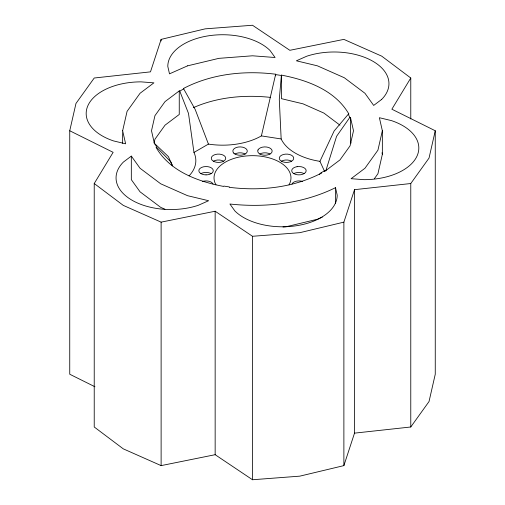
<?xml version="1.0" encoding="UTF-8"?>
<svg xmlns="http://www.w3.org/2000/svg" width="505" height="505" viewBox="0 0 505 505"><rect width="100%" height="100%" fill="white"/><g stroke="black" fill="none" stroke-linecap="round" stroke-linejoin="round"><path stroke-width="0.76" d="M319.93 161.341L334.121 131.003L348.311 114.218L348.911 114.073C335.118 90.212 307.154 80.03 281.411 75.106L279.29 99.352L281.159 138.957A54.83 31.657 0 0 0 319.93 161.341L324.563 171.328M94.934 386.754L69.74 374.237L69.74 130.763L75.971 103.456L94.227 78.01L150.477 71.862L161.12 39.384L205.2 28.848L252.5 25.25L289.845 50.304L343.88 39.384L381.73 56.156L410.773 78.01L410.773 118.978M122.646 130.763L127.071 111.359L140.043 93.28L153.911 82.845L141.009 81.861A54.83 31.657 0 0 0 88.047 105.324A54.83 31.657 0 0 0 113.593 140.933L125.619 143.805L122.646 130.763L122.646 143.332M154.082 143.01L154.94 139.235L165.034 125.171L179.256 114.465L179.256 90.906L179.774 91.134L188.491 113.398L193.964 152.447A54.83 31.657 0 0 1 189.072 175.873M261.394 135.902L275.667 74.216C244.433 70.321 211.633 73.793 183.46 88.482L195.214 109.516L208.432 144.095A54.83 31.657 0 0 0 261.394 135.902L281.159 138.957M382.354 130.763L377.929 150.168L364.957 168.253L351.089 178.688L363.991 179.666A54.83 31.657 0 0 0 416.953 156.209A54.83 31.657 0 0 0 391.407 120.6L379.381 117.722L382.354 130.763L382.354 154.328L377.929 173.733L374.35 178.72M410.773 78.01L391.867 109.206L435.259 130.763L429.029 158.078L410.773 183.523L410.773 426.99L354.523 433.138L343.88 465.616L299.8 476.152L252.5 479.75L215.155 454.696L161.12 465.616L123.27 448.844L94.227 426.99L94.227 183.523L113.133 152.327L69.74 130.763M325.687 171.264L336.583 136.306L349.801 117.438L350.451 117.387L353.5 130.763L350.06 145.857L339.966 159.921L325.744 170.627L325.226 170.393L321.142 172.754L319.438 174.351M343.88 465.616L343.88 222.143L354.523 189.665L410.773 183.523M410.773 426.99L429.029 401.544L435.259 374.237L435.259 130.763M324.197 171.473L325.226 170.393M179.256 90.906L165.034 101.612L154.94 115.67L151.5 130.763L154.549 144.14L155.199 144.095L168.417 156.638L172.407 165.911M131.325 156.095L123.397 162.061A54.83 31.657 0 0 0 132.114 200.27A54.83 31.657 0 0 0 198.295 205.301L208.622 200.725L187.57 195.694L160.678 183.776L140.043 168.253L131.325 156.095L131.325 179.66L140.043 191.812L160.678 207.34L164.927 209.221M179.774 91.134L183.858 88.779M193.964 152.447L208.432 144.095M193.447 107.622C217.339 97.061 244.445 94.618 270.263 97.364M291.612 161.202L290.116 161.859A7.215 4.166 0 0 1 281.405 161.202A7.215 4.166 0 0 1 280.262 156.171L281.405 155.306A7.215 4.166 0 0 1 291.612 155.306A7.215 4.166 0 0 1 291.612 161.202A7.215 4.166 0 0 0 281.405 161.202M335.503 187.683C303.057 203.648 265.611 207.871 229.914 204.02L234.894 210.964A54.83 31.657 0 0 0 296.568 225.71A54.83 31.657 0 0 0 337.201 195.138L335.503 187.683L335.503 203.395M322.297 217.1L317.43 219.252L286.108 226.745L282.983 226.979M172.457 165.552L170.879 161.941L156.689 147.315L156.089 147.454C169.882 171.321 197.846 181.503 223.589 186.427L223.841 186.08L229.415 186.945L229.333 187.317C260.567 191.212 293.367 187.74 321.54 173.051L321.142 172.754M343.88 222.143L299.8 232.685L252.5 236.283L215.155 211.229L161.12 222.143L123.27 205.377L94.227 183.523M275.585 74.588L281.159 75.447M213.388 161.202L214.884 161.859A7.215 4.166 0 0 0 223.595 161.202A7.215 4.166 0 0 0 224.738 156.171L223.595 155.306A7.215 4.166 0 0 0 213.388 155.306A7.215 4.166 0 0 0 213.388 161.202A7.215 4.166 0 0 1 223.595 161.202M339.966 125.171L323.92 113.095L303 103.828L281.411 98.664L281.411 75.106M348.311 114.218L349.801 117.438M155.199 144.095L156.689 147.315M382.007 152.794L382.354 154.328M350.956 143.18L350.451 140.952L350.451 117.387M354.523 189.665L354.523 433.138M275.667 74.216L275.667 75.788M252.5 236.283L252.5 479.75M215.155 211.229L215.155 454.696M161.12 39.384L161.12 40.962M161.12 222.143L161.12 465.616M215.976 184.868A38.475 22.214 0 0 1 252.5 155.673A38.475 22.214 0 0 1 289.024 184.868M291.985 183.997A7.215 4.166 0 0 1 298.954 180.91L300.822 181.049A7.215 4.166 0 0 1 302.564 181.465M202.436 181.465A7.215 4.166 0 0 1 204.178 181.049L206.046 180.91A7.215 4.166 0 0 1 213.015 183.997M293.853 173.644A7.215 4.166 0 0 1 295.349 172.988L297.091 172.571A7.215 4.166 0 0 1 304.054 173.644M259.848 154.012A7.215 4.166 0 0 1 270.049 154.012M234.951 154.012A7.215 4.166 0 0 1 245.152 154.012M200.946 173.644A7.215 4.166 0 0 1 207.909 172.571L209.651 172.988A7.215 4.166 0 0 1 211.147 173.644M257.979 149.991L257.733 151.064A7.215 4.166 0 0 0 263.08 155.092A7.215 4.166 0 0 0 271.198 153.148L271.917 152.144A7.215 4.166 0 0 0 266.817 147.043A7.215 4.166 0 0 0 257.979 149.991M381.603 99.472L373.675 105.431L364.957 93.28L344.322 77.751L317.43 65.839L296.378 60.802L306.705 56.232A54.83 31.657 0 0 1 372.886 61.257A54.83 31.657 0 0 1 381.603 99.472M187.57 65.839L169.497 73.844L167.799 66.395A54.83 31.657 0 0 1 208.432 35.817A54.83 31.657 0 0 1 270.106 50.569L275.086 57.513L252.5 55.796L218.892 58.346L187.57 65.839M297.091 166.682L295.349 167.092A7.215 4.166 0 0 0 291.985 171.782A7.215 4.166 0 0 0 298.954 174.869L300.822 174.724A7.215 4.166 0 0 0 305.923 169.623A7.215 4.166 0 0 0 297.091 166.682M206.046 174.869L204.178 174.724A7.215 4.166 0 0 1 199.077 169.623A7.215 4.166 0 0 1 207.909 166.682L209.651 167.092A7.215 4.166 0 0 1 213.015 171.782A7.215 4.166 0 0 1 206.046 174.869M233.802 153.148L233.083 152.144A7.215 4.166 0 0 1 238.183 147.043A7.215 4.166 0 0 1 247.021 149.991L247.267 151.064A7.215 4.166 0 0 1 241.92 155.092A7.215 4.166 0 0 1 233.802 153.148"/></g></svg>
